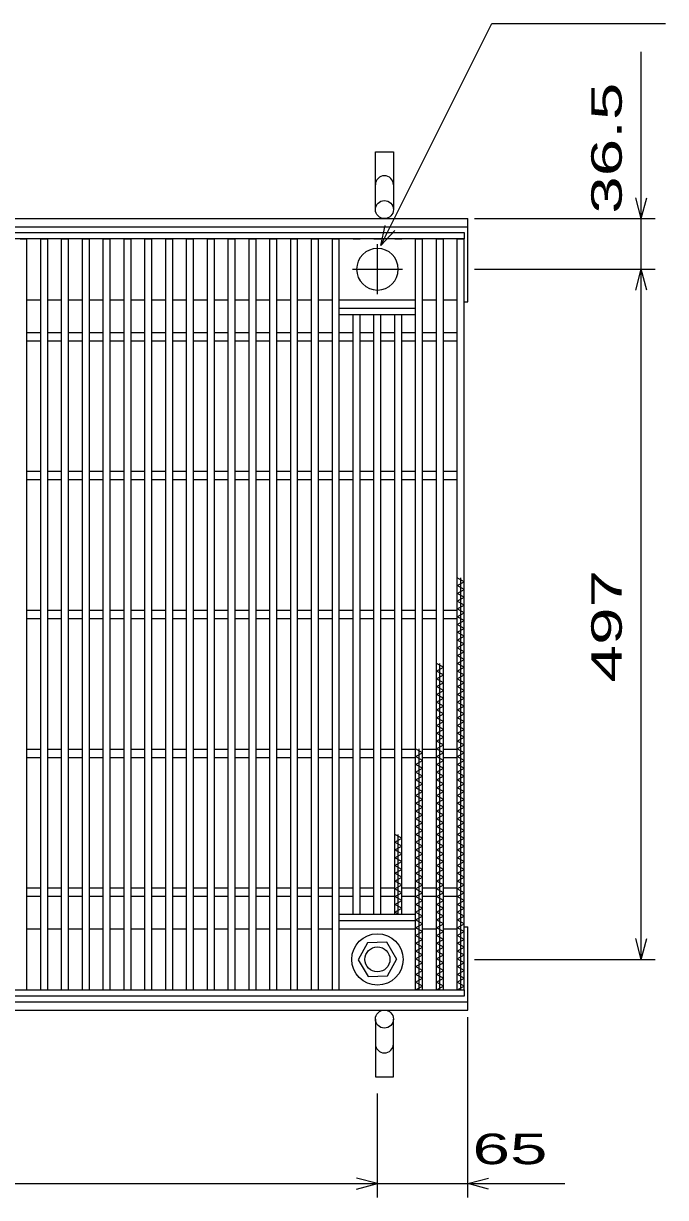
# Model space of a CAD drawing. Units: millimetres, scale not verified. Extents: x -1820 to 1731, y -1282 to 1054.
# Drawn here: x -670 to -208, y -271 to 574 of the extents above; entities that cross this region are included whole.
import ezdxf
from ezdxf.enums import TextEntityAlignment as Align

# ---------------------------------------------------------------- set-up
doc = ezdxf.new("R2010")
doc.units = ezdxf.units.MM
doc.header["$LTSCALE"] = 10
doc.linetypes.add('CHAIN', pattern=[18.5, 12, -1.5, 3.5, -1.5])
for name, color, linetype, lineweight in [('16', 3, 'Continuous', 25), ('19', 6, 'Continuous', 25), ('22', 4, 'Continuous', 25)]:
    doc.layers.add(name, color=color, linetype=linetype, lineweight=lineweight)
doc.styles.add('ベクトル', font='')
doc.styles.get('ベクトル').set_extended_font_data('ベクトル')

msp = doc.modelspace()

# ---------------------------------------------------------------- linework, layer by layer
at = {"layer": '16'}
for p, q in [((-1348, 424), (-353, 424)), ((-353, 424), (-353, 419.5)), ((-353, 419.5), (-1348, 419.5)), ((-673, 419.5), (-668, 419.5)), ((-668, -121.5), (-668, 419.5)), ((-658, -121.5), (-658, 419.5)), ((-658, 419.5), (-653, 419.5)), ((-653, -121.5), (-653, 419.5)), ((-643, -121.5), (-643, 419.5)), ((-643, 419.5), (-638, 419.5)), ((-638, -121.5), (-638, 419.5)), ((-628, -121.5), (-628, 419.5)), ((-628, 419.5), (-623, 419.5)), ((-623, -121.5), (-623, 419.5)), ((-613, -121.5), (-613, 419.5)), ((-613, 419.5), (-608, 419.5)), ((-608, -121.5), (-608, 419.5)), ((-598, -121.5), (-598, 419.5)), ((-598, 419.5), (-593, 419.5)), ((-593, -121.5), (-593, 419.5)), ((-583, -121.5), (-583, 419.5)), ((-583, 419.5), (-578, 419.5)), ((-578, -121.5), (-578, 419.5)), ((-568, -121.5), (-568, 419.5)), ((-568, 419.5), (-563, 419.5)), ((-563, -121.5), (-563, 419.5)), ((-553, -121.5), (-553, 419.5)), ((-553, 419.5), (-548, 419.5)), ((-548, -121.5), (-548, 419.5)), ((-538, -121.5), (-538, 419.5)), ((-538, 419.5), (-533, 419.5)), ((-533, -121.5), (-533, 419.5)), ((-523, -121.5), (-523, 419.5)), ((-523, 419.5), (-518, 419.5)), ((-518, -121.5), (-518, 419.5)), ((-508, -121.5), (-508, 419.5)), ((-508, 419.5), (-503, 419.5)), ((-503, -121.5), (-503, 419.5)), ((-493, -121.5), (-493, 419.5)), ((-493, 419.5), (-488, 419.5)), ((-488, -121.5), (-488, 419.5)), ((-478, -121.5), (-478, 419.5)), ((-478, 419.5), (-473, 419.5)), ((-473, -121.5), (-473, 419.5)), ((-463, -121.5), (-463, 419.5)), ((-463, 419.5), (-458, 419.5)), ((-458, -121.5), (-458, 419.5)), ((-448, -121.5), (-448, 419.5)), ((-448, 419.5), (-443, 419.5)), ((-443, -121.5), (-443, 419.5)), ((-433, 419.5), (-428, 419.5)), ((-418, 419.5), (-413, 419.5)), ((-403, 419.5), (-398, 419.5)), ((-388, -121.5), (-388, 419.5)), ((-388, 419.5), (-383, 419.5)), ((-383, -121.5), (-383, 419.5)), ((-373, -121.5), (-373, 419.5)), ((-373, 419.5), (-368, 419.5)), ((-368, -121.5), (-368, 419.5)), ((-358, -121.5), (-358, 419.5)), ((-358, 419.5), (-353, 419.5)), ((-353, -121.5), (-353, 419.5)), ((-668, 375.5), (-658, 375.5)), ((-653, 375.5), (-643, 375.5)), ((-638, 375.5), (-628, 375.5)), ((-623, 375.5), (-613, 375.5)), ((-608, 375.5), (-598, 375.5)), ((-593, 375.5), (-583, 375.5)), ((-578, 375.5), (-568, 375.5)), ((-563, 375.5), (-553, 375.5)), ((-548, 375.5), (-538, 375.5)), ((-533, 375.5), (-523, 375.5)), ((-518, 375.5), (-508, 375.5)), ((-503, 375.5), (-493, 375.5)), ((-488, 375.5), (-478, 375.5)), ((-473, 375.5), (-463, 375.5)), ((-458, 375.5), (-448, 375.5)), ((-443, 375.5), (-388, 375.5)), ((-383, 375.5), (-373, 375.5)), ((-368, 375.5), (-358, 375.5)), ((-443, 369.5), (-388, 369.5)), ((-443, 365), (-443, 369.5)), ((-443, 365), (-388, 365)), ((-433, -67), (-433, 365)), ((-428, -67), (-428, 365)), ((-418, -67), (-418, 365)), ((-413, -67), (-413, 365)), ((-403, -67), (-403, 365)), ((-398, -67), (-398, 365)), ((-388, 365), (-388, 369.5)), ((-668, 352), (-658, 352)), ((-653, 352), (-643, 352)), ((-638, 352), (-628, 352)), ((-623, 352), (-613, 352)), ((-608, 352), (-598, 352)), ((-593, 352), (-583, 352)), ((-578, 352), (-568, 352)), ((-563, 352), (-553, 352)), ((-548, 352), (-538, 352)), ((-533, 352), (-523, 352)), ((-518, 352), (-508, 352)), ((-503, 352), (-493, 352)), ((-488, 352), (-478, 352)), ((-473, 352), (-463, 352)), ((-458, 352), (-448, 352)), ((-443, 352), (-433, 352)), ((-428, 352), (-418, 352)), ((-413, 352), (-403, 352)), ((-398, 352), (-388, 352)), ((-383, 352), (-373, 352)), ((-368, 352), (-358, 352)), ((-668, 346), (-658, 346)), ((-653, 346), (-643, 346)), ((-638, 346), (-628, 346)), ((-623, 346), (-613, 346)), ((-608, 346), (-598, 346)), ((-593, 346), (-583, 346)), ((-578, 346), (-568, 346)), ((-563, 346), (-553, 346)), ((-548, 346), (-538, 346)), ((-533, 346), (-523, 346)), ((-518, 346), (-508, 346)), ((-503, 346), (-493, 346)), ((-488, 346), (-478, 346)), ((-473, 346), (-463, 346)), ((-458, 346), (-448, 346)), ((-443, 346), (-433, 346)), ((-428, 346), (-418, 346)), ((-413, 346), (-403, 346)), ((-398, 346), (-388, 346)), ((-383, 346), (-373, 346)), ((-368, 346), (-358, 346)), ((-668, 252), (-658, 252)), ((-668, 246), (-658, 246)), ((-653, 252), (-643, 252)), ((-653, 246), (-643, 246)), ((-638, 252), (-628, 252)), ((-638, 246), (-628, 246)), ((-623, 252), (-613, 252)), ((-623, 246), (-613, 246)), ((-608, 252), (-598, 252)), ((-608, 246), (-598, 246)), ((-593, 252), (-583, 252)), ((-593, 246), (-583, 246)), ((-578, 252), (-568, 252)), ((-578, 246), (-568, 246)), ((-563, 252), (-553, 252)), ((-563, 246), (-553, 246)), ((-548, 252), (-538, 252)), ((-548, 246), (-538, 246)), ((-533, 252), (-523, 252)), ((-533, 246), (-523, 246)), ((-518, 252), (-508, 252)), ((-518, 246), (-508, 246)), ((-503, 252), (-493, 252)), ((-503, 246), (-493, 246)), ((-488, 252), (-478, 252)), ((-488, 246), (-478, 246)), ((-473, 252), (-463, 252)), ((-473, 246), (-463, 246)), ((-458, 252), (-448, 252)), ((-458, 246), (-448, 246)), ((-443, 252), (-433, 252)), ((-443, 246), (-433, 246)), ((-428, 252), (-418, 252)), ((-428, 246), (-418, 246)), ((-413, 252), (-403, 252)), ((-413, 246), (-403, 246)), ((-398, 252), (-388, 252)), ((-398, 246), (-388, 246)), ((-383, 252), (-373, 252)), ((-383, 246), (-373, 246)), ((-368, 252), (-358, 252)), ((-368, 246), (-358, 246)), ((-353, 172.5), (-358, 175.3)), ((-358, 169.7), (-353, 172.5)), ((-353, 166.9), (-358, 169.7)), ((-355.5, -121.5), (-355.5, 175.3)), ((-358, 164.1), (-353, 166.9)), ((-353, 161.3), (-358, 164.1)), ((-358, 158.5), (-353, 161.3)), ((-353, 155.7), (-358, 158.5)), ((-358, 152.9), (-353, 155.7)), ((-353, 150.1), (-358, 152.9)), ((-668, 152), (-658, 152)), ((-668, 146), (-658, 146)), ((-653, 152), (-643, 152)), ((-653, 146), (-643, 146)), ((-638, 152), (-628, 152)), ((-638, 146), (-628, 146)), ((-623, 152), (-613, 152)), ((-623, 146), (-613, 146)), ((-608, 152), (-598, 152)), ((-608, 146), (-598, 146)), ((-593, 152), (-583, 152)), ((-593, 146), (-583, 146)), ((-578, 152), (-568, 152)), ((-578, 146), (-568, 146)), ((-563, 152), (-553, 152)), ((-563, 146), (-553, 146)), ((-548, 152), (-538, 152)), ((-548, 146), (-538, 146)), ((-533, 152), (-523, 152)), ((-533, 146), (-523, 146)), ((-518, 152), (-508, 152)), ((-518, 146), (-508, 146)), ((-503, 152), (-493, 152)), ((-503, 146), (-493, 146)), ((-488, 152), (-478, 152)), ((-488, 146), (-478, 146)), ((-473, 152), (-463, 152)), ((-473, 146), (-463, 146)), ((-458, 152), (-448, 152)), ((-458, 146), (-448, 146)), ((-443, 152), (-433, 152)), ((-443, 146), (-433, 146)), ((-428, 152), (-418, 152)), ((-428, 146), (-418, 146)), ((-413, 152), (-403, 152)), ((-413, 146), (-403, 146)), ((-398, 152), (-388, 152)), ((-398, 146), (-388, 146)), ((-383, 152), (-373, 152)), ((-383, 146), (-373, 146)), ((-368, 152), (-358, 152)), ((-368, 146), (-358, 146)), ((-358, 147.3), (-353, 150.1)), ((-353, 144.5), (-358, 147.3)), ((-358, 141.7), (-353, 144.5)), ((-353, 138.9), (-358, 141.7)), ((-358, 136.1), (-353, 138.9)), ((-353, 133.3), (-358, 136.1)), ((-358, 130.5), (-353, 133.3)), ((-353, 127.7), (-358, 130.5)), ((-358, 124.9), (-353, 127.7)), ((-353, 122.1), (-358, 124.9)), ((-358, 119.3), (-353, 122.1)), ((-353, 116.5), (-358, 119.3)), ((-368, 110.9), (-373, 113.7)), ((-373, 108.1), (-368, 110.9)), ((-370.5, -121.5), (-370.5, 113.7)), ((-358, 113.7), (-353, 116.5)), ((-353, 110.9), (-358, 113.7)), ((-358, 108.1), (-353, 110.9)), ((-368, 105.3), (-373, 108.1)), ((-373, 102.5), (-368, 105.3)), ((-368, 99.7), (-373, 102.5)), ((-353, 105.3), (-358, 108.1)), ((-358, 102.5), (-353, 105.3)), ((-353, 99.7), (-358, 102.5)), ((-373, 96.9), (-368, 99.7)), ((-368, 94.1), (-373, 96.9)), ((-373, 91.3), (-368, 94.1)), ((-358, 96.9), (-353, 99.7)), ((-353, 94.1), (-358, 96.9)), ((-358, 91.3), (-353, 94.1)), ((-368, 88.5), (-373, 91.3)), ((-373, 85.7), (-368, 88.5)), ((-368, 82.9), (-373, 85.7)), ((-353, 88.5), (-358, 91.3)), ((-358, 85.7), (-353, 88.5)), ((-353, 82.9), (-358, 85.7)), ((-373, 80.1), (-368, 82.9)), ((-368, 77.3), (-373, 80.1)), ((-373, 74.5), (-368, 77.3)), ((-358, 80.1), (-353, 82.9)), ((-353, 77.3), (-358, 80.1)), ((-358, 74.5), (-353, 77.3)), ((-368, 71.7), (-373, 74.5)), ((-373, 68.9), (-368, 71.7)), ((-368, 66.1), (-373, 68.9)), ((-353, 71.7), (-358, 74.5)), ((-358, 68.9), (-353, 71.7)), ((-353, 66.1), (-358, 68.9)), ((-373, 63.3), (-368, 66.1)), ((-368, 60.5), (-373, 63.3)), ((-373, 57.7), (-368, 60.5)), ((-358, 63.3), (-353, 66.1)), ((-353, 60.5), (-358, 63.3)), ((-358, 57.7), (-353, 60.5)), ((-668, 52), (-658, 52)), ((-653, 52), (-643, 52)), ((-638, 52), (-628, 52)), ((-623, 52), (-613, 52)), ((-608, 52), (-598, 52)), ((-593, 52), (-583, 52)), ((-578, 52), (-568, 52)), ((-563, 52), (-553, 52)), ((-548, 52), (-538, 52)), ((-533, 52), (-523, 52)), ((-518, 52), (-508, 52)), ((-503, 52), (-493, 52)), ((-488, 52), (-478, 52)), ((-473, 52), (-463, 52)), ((-458, 52), (-448, 52)), ((-443, 52), (-433, 52)), ((-428, 52), (-418, 52)), ((-413, 52), (-403, 52)), ((-398, 52), (-388, 52)), ((-383, 49.3), (-388, 52.1)), ((-385.5, -121.5), (-385.5, 52.1)), ((-383, 52), (-373, 52)), ((-368, 54.9), (-373, 57.7)), ((-373, 52.1), (-368, 54.9)), ((-368, 49.3), (-373, 52.1)), ((-368, 52), (-358, 52)), ((-353, 54.9), (-358, 57.7)), ((-358, 52.1), (-353, 54.9)), ((-353, 49.3), (-358, 52.1)), ((-668, 46), (-658, 46)), ((-653, 46), (-643, 46)), ((-638, 46), (-628, 46)), ((-623, 46), (-613, 46)), ((-608, 46), (-598, 46)), ((-593, 46), (-583, 46)), ((-578, 46), (-568, 46)), ((-563, 46), (-553, 46)), ((-548, 46), (-538, 46)), ((-533, 46), (-523, 46)), ((-518, 46), (-508, 46)), ((-503, 46), (-493, 46)), ((-488, 46), (-478, 46)), ((-473, 46), (-463, 46)), ((-458, 46), (-448, 46)), ((-443, 46), (-433, 46)), ((-428, 46), (-418, 46)), ((-413, 46), (-403, 46)), ((-398, 46), (-388, 46)), ((-388, 46.5), (-383, 49.3)), ((-383, 43.7), (-388, 46.5)), ((-388, 40.9), (-383, 43.7)), ((-383, 46), (-373, 46)), ((-373, 46.5), (-368, 49.3)), ((-368, 43.7), (-373, 46.5)), ((-373, 40.9), (-368, 43.7)), ((-368, 46), (-358, 46)), ((-358, 46.5), (-353, 49.3)), ((-353, 43.7), (-358, 46.5)), ((-358, 40.9), (-353, 43.7)), ((-383, 38.1), (-388, 40.9)), ((-388, 35.3), (-383, 38.1)), ((-383, 32.5), (-388, 35.3)), ((-368, 38.1), (-373, 40.9)), ((-373, 35.3), (-368, 38.1)), ((-368, 32.5), (-373, 35.3)), ((-353, 38.1), (-358, 40.9)), ((-358, 35.3), (-353, 38.1)), ((-353, 32.5), (-358, 35.3)), ((-388, 29.7), (-383, 32.5)), ((-383, 26.9), (-388, 29.7)), ((-388, 24.1), (-383, 26.9)), ((-373, 29.7), (-368, 32.5)), ((-368, 26.9), (-373, 29.7)), ((-373, 24.1), (-368, 26.9)), ((-358, 29.7), (-353, 32.5)), ((-353, 26.9), (-358, 29.7)), ((-358, 24.1), (-353, 26.9)), ((-383, 21.3), (-388, 24.1)), ((-388, 18.5), (-383, 21.3)), ((-383, 15.7), (-388, 18.5)), ((-368, 21.3), (-373, 24.1)), ((-373, 18.5), (-368, 21.3)), ((-368, 15.7), (-373, 18.5)), ((-353, 21.3), (-358, 24.1)), ((-358, 18.5), (-353, 21.3)), ((-353, 15.7), (-358, 18.5)), ((-388, 12.9), (-383, 15.7)), ((-383, 10.1), (-388, 12.9)), ((-388, 7.3), (-383, 10.1)), ((-373, 12.9), (-368, 15.7)), ((-368, 10.1), (-373, 12.9)), ((-373, 7.3), (-368, 10.1)), ((-358, 12.9), (-353, 15.7)), ((-353, 10.1), (-358, 12.9)), ((-358, 7.3), (-353, 10.1)), ((-383, 4.5), (-388, 7.3)), ((-388, 1.7), (-383, 4.5)), ((-383, -1.1), (-388, 1.7)), ((-368, 4.5), (-373, 7.3)), ((-373, 1.7), (-368, 4.5)), ((-368, -1.1), (-373, 1.7)), ((-353, 4.5), (-358, 7.3)), ((-358, 1.7), (-353, 4.5)), ((-353, -1.1), (-358, 1.7)), ((-388, -3.9), (-383, -1.1)), ((-383, -6.7), (-388, -3.9)), ((-388, -9.5), (-383, -6.7)), ((-373, -3.9), (-368, -1.1)), ((-368, -6.7), (-373, -3.9)), ((-373, -9.5), (-368, -6.7)), ((-358, -3.9), (-353, -1.1)), ((-353, -6.7), (-358, -3.9)), ((-358, -9.5), (-353, -6.7)), ((-398, -12.3), (-403, -9.5)), ((-403, -15.1), (-398, -12.3)), ((-398, -17.9), (-403, -15.1)), ((-400.5, -67), (-400.5, -9.5)), ((-383, -12.3), (-388, -9.5)), ((-388, -15.1), (-383, -12.3)), ((-383, -17.9), (-388, -15.1)), ((-368, -12.3), (-373, -9.5)), ((-373, -15.1), (-368, -12.3)), ((-368, -17.9), (-373, -15.1)), ((-353, -12.3), (-358, -9.5)), ((-358, -15.1), (-353, -12.3)), ((-353, -17.9), (-358, -15.1)), ((-403, -20.7), (-398, -17.9)), ((-398, -23.5), (-403, -20.7)), ((-403, -26.3), (-398, -23.5)), ((-388, -20.7), (-383, -17.9)), ((-383, -23.5), (-388, -20.7)), ((-388, -26.3), (-383, -23.5)), ((-373, -20.7), (-368, -17.9)), ((-368, -23.5), (-373, -20.7)), ((-373, -26.3), (-368, -23.5)), ((-358, -20.7), (-353, -17.9)), ((-353, -23.5), (-358, -20.7)), ((-358, -26.3), (-353, -23.5)), ((-398, -29.1), (-403, -26.3)), ((-403, -31.9), (-398, -29.1)), ((-398, -34.7), (-403, -31.9)), ((-383, -29.1), (-388, -26.3)), ((-388, -31.9), (-383, -29.1)), ((-383, -34.7), (-388, -31.9)), ((-368, -29.1), (-373, -26.3)), ((-373, -31.9), (-368, -29.1)), ((-368, -34.7), (-373, -31.9)), ((-353, -29.1), (-358, -26.3)), ((-358, -31.9), (-353, -29.1)), ((-353, -34.7), (-358, -31.9)), ((-403, -37.5), (-398, -34.7)), ((-398, -40.3), (-403, -37.5)), ((-403, -43.1), (-398, -40.3)), ((-388, -37.5), (-383, -34.7)), ((-383, -40.3), (-388, -37.5)), ((-388, -43.1), (-383, -40.3)), ((-373, -37.5), (-368, -34.7)), ((-368, -40.3), (-373, -37.5)), ((-373, -43.1), (-368, -40.3)), ((-358, -37.5), (-353, -34.7)), ((-353, -40.3), (-358, -37.5)), ((-358, -43.1), (-353, -40.3)), ((-668, -48), (-658, -48)), ((-653, -48), (-643, -48)), ((-638, -48), (-628, -48)), ((-623, -48), (-613, -48)), ((-608, -48), (-598, -48)), ((-593, -48), (-583, -48)), ((-578, -48), (-568, -48)), ((-563, -48), (-553, -48)), ((-548, -48), (-538, -48)), ((-533, -48), (-523, -48)), ((-518, -48), (-508, -48)), ((-503, -48), (-493, -48)), ((-488, -48), (-478, -48)), ((-473, -48), (-463, -48)), ((-458, -48), (-448, -48)), ((-443, -48), (-433, -48)), ((-428, -48), (-418, -48)), ((-413, -48), (-403, -48)), ((-398, -45.9), (-403, -43.1)), ((-403, -48.7), (-398, -45.9)), ((-398, -51.5), (-403, -48.7)), ((-398, -48), (-388, -48)), ((-383, -45.9), (-388, -43.1)), ((-388, -48.7), (-383, -45.9)), ((-383, -51.5), (-388, -48.7)), ((-383, -48), (-373, -48)), ((-368, -45.9), (-373, -43.1)), ((-373, -48.7), (-368, -45.9)), ((-368, -51.5), (-373, -48.7)), ((-368, -48), (-358, -48)), ((-353, -45.9), (-358, -43.1)), ((-358, -48.7), (-353, -45.9)), ((-353, -51.5), (-358, -48.7)), ((-668, -54), (-658, -54)), ((-653, -54), (-643, -54)), ((-638, -54), (-628, -54)), ((-623, -54), (-613, -54)), ((-608, -54), (-598, -54)), ((-593, -54), (-583, -54)), ((-578, -54), (-568, -54)), ((-563, -54), (-553, -54)), ((-548, -54), (-538, -54)), ((-533, -54), (-523, -54)), ((-518, -54), (-508, -54)), ((-503, -54), (-493, -54)), ((-488, -54), (-478, -54)), ((-473, -54), (-463, -54)), ((-458, -54), (-448, -54)), ((-443, -54), (-433, -54)), ((-428, -54), (-418, -54)), ((-413, -54), (-403, -54)), ((-403, -54.3), (-398, -51.5)), ((-398, -57.1), (-403, -54.3)), ((-403, -59.9), (-398, -57.1)), ((-398, -54), (-388, -54)), ((-388, -54.3), (-383, -51.5)), ((-383, -57.1), (-388, -54.3)), ((-388, -59.9), (-383, -57.1)), ((-383, -54), (-373, -54)), ((-373, -54.3), (-368, -51.5)), ((-368, -57.1), (-373, -54.3)), ((-373, -59.9), (-368, -57.1)), ((-368, -54), (-358, -54)), ((-358, -54.3), (-353, -51.5)), ((-353, -57.1), (-358, -54.3)), ((-358, -59.9), (-353, -57.1)), ((-443, -67), (-388, -67)), ((-443, -71.5), (-443, -67)), ((-398, -62.7), (-403, -59.9)), ((-403, -65.5), (-398, -62.7)), ((-400.32, -67), (-403, -65.5)), ((-383, -62.7), (-388, -59.9)), ((-388, -65.5), (-383, -62.7)), ((-383, -68.3), (-388, -65.5)), ((-388, -71.5), (-388, -67)), ((-368, -62.7), (-373, -59.9)), ((-373, -65.5), (-368, -62.7)), ((-368, -68.3), (-373, -65.5)), ((-353, -62.7), (-358, -59.9)), ((-358, -65.5), (-353, -62.7)), ((-353, -68.3), (-358, -65.5)), ((-443, -71.5), (-388, -71.5)), ((-388, -71.1), (-383, -68.3)), ((-383, -73.9), (-388, -71.1)), ((-388, -76.7), (-383, -73.9)), ((-373, -71.1), (-368, -68.3)), ((-368, -73.9), (-373, -71.1)), ((-373, -76.7), (-368, -73.9)), ((-358, -71.1), (-353, -68.3)), ((-353, -73.9), (-358, -71.1)), ((-358, -76.7), (-353, -73.9)), ((-668, -77.5), (-658, -77.5)), ((-653, -77.5), (-643, -77.5)), ((-638, -77.5), (-628, -77.5)), ((-623, -77.5), (-613, -77.5)), ((-608, -77.5), (-598, -77.5)), ((-593, -77.5), (-583, -77.5)), ((-578, -77.5), (-568, -77.5)), ((-563, -77.5), (-553, -77.5)), ((-548, -77.5), (-538, -77.5)), ((-533, -77.5), (-523, -77.5)), ((-518, -77.5), (-508, -77.5)), ((-503, -77.5), (-493, -77.5)), ((-488, -77.5), (-478, -77.5)), ((-473, -77.5), (-463, -77.5)), ((-458, -77.5), (-448, -77.5)), ((-443, -77.5), (-388, -77.5)), ((-383, -79.5), (-388, -76.7)), ((-388, -82.3), (-383, -79.5)), ((-383, -85.1), (-388, -82.3)), ((-383, -77.5), (-373, -77.5)), ((-368, -79.5), (-373, -76.7)), ((-373, -82.3), (-368, -79.5)), ((-368, -85.1), (-373, -82.3)), ((-368, -77.5), (-358, -77.5)), ((-353, -79.5), (-358, -76.7)), ((-358, -82.3), (-353, -79.5)), ((-353, -85.1), (-358, -82.3)), ((-422.79, -87.55), (-429.5, -99.84)), ((-408.8, -87.21), (-422.79, -87.55)), ((-401.5, -99.5), (-408.8, -87.21)), ((-388, -87.9), (-383, -85.1)), ((-383, -90.7), (-388, -87.9)), ((-388, -93.5), (-383, -90.7)), ((-373, -87.9), (-368, -85.1)), ((-368, -90.7), (-373, -87.9)), ((-373, -93.5), (-368, -90.7)), ((-358, -87.9), (-353, -85.1)), ((-353, -90.7), (-358, -87.9)), ((-358, -93.5), (-353, -90.7)), ((-429.5, -99.84), (-422.2, -111.79)), ((-408.21, -111.45), (-401.5, -99.16)), ((-383, -96.3), (-388, -93.5)), ((-388, -99.1), (-383, -96.3)), ((-383, -101.9), (-388, -99.1)), ((-368, -96.3), (-373, -93.5)), ((-373, -99.1), (-368, -96.3)), ((-368, -101.9), (-373, -99.1)), ((-353, -96.3), (-358, -93.5)), ((-358, -99.1), (-353, -96.3)), ((-353, -101.9), (-358, -99.1)), ((-388, -104.7), (-383, -101.9)), ((-383, -107.5), (-388, -104.7)), ((-388, -110.3), (-383, -107.5)), ((-373, -104.7), (-368, -101.9)), ((-368, -107.5), (-373, -104.7)), ((-373, -110.3), (-368, -107.5)), ((-358, -104.7), (-353, -101.9)), ((-353, -107.5), (-358, -104.7)), ((-358, -110.3), (-353, -107.5)), ((-422.2, -111.79), (-408.21, -111.45)), ((-383, -113.1), (-388, -110.3)), ((-388, -115.9), (-383, -113.1)), ((-383, -118.7), (-388, -115.9)), ((-368, -113.1), (-373, -110.3)), ((-373, -115.9), (-368, -113.1)), ((-368, -118.7), (-373, -115.9)), ((-353, -113.1), (-358, -110.3)), ((-358, -115.9), (-353, -113.1)), ((-353, -118.7), (-358, -115.9)), ((-1348, -121.5), (-353, -121.5)), ((-353, -126), (-1348, -126)), ((-673, -121.5), (-668, -121.5)), ((-658, -121.5), (-653, -121.5)), ((-643, -121.5), (-638, -121.5)), ((-628, -121.5), (-623, -121.5)), ((-613, -121.5), (-608, -121.5)), ((-598, -121.5), (-593, -121.5)), ((-583, -121.5), (-578, -121.5)), ((-568, -121.5), (-563, -121.5)), ((-553, -121.5), (-548, -121.5)), ((-538, -121.5), (-533, -121.5)), ((-523, -121.5), (-518, -121.5)), ((-508, -121.5), (-503, -121.5)), ((-493, -121.5), (-488, -121.5)), ((-478, -121.5), (-473, -121.5)), ((-463, -121.5), (-458, -121.5)), ((-448, -121.5), (-443, -121.5)), ((-433, -121.5), (-428, -121.5)), ((-418, -121.5), (-413, -121.5)), ((-403, -121.5), (-398, -121.5)), ((-388, -121.5), (-383, -118.7)), ((-388, -121.5), (-383, -121.5)), ((-373, -121.5), (-368, -118.7)), ((-373, -121.5), (-368, -121.5)), ((-358, -121.5), (-353, -118.7)), ((-358, -121.5), (-353, -121.5)), ((-353, -121.5), (-353, -126))]:
    msp.add_line(p, q, dxfattribs=at)
at = {"layer": '16', "linetype": 'CHAIN'}
for p, q in [((-415.5, 379.5), (-415.5, 415.5)), ((-433.5, 397.5), (-397.5, 397.5))]:
    msp.add_line(p, q, dxfattribs=at)
at = {"layer": '16'}
for radius in [18.5, 9]:
    msp.add_circle((-415.5, -99.5), radius, dxfattribs=at)
for start, end in [(90, 270), (270, 90)]:
    msp.add_arc((-415.5, 397.5), 15, start, end, dxfattribs=at)
at = {"layer": '19'}
for p, q in [((-417, 440.5), (-417, 482.12)), ((-417, 482.12), (-404, 482.12)), ((-404, 482.12), (-404, 440.5)), ((-1350.5, 434), (-350.5, 434)), ((-350.5, 374), (-350.5, 434)), ((-1350.5, 428), (-350.5, 428)), ((-353, 374), (-350.5, 374)), ((-353, -76), (-350.5, -76)), ((-350.5, -136), (-350.5, -76)), ((-1350.5, -130), (-350.5, -130)), ((-1350.5, -136), (-350.5, -136)), ((-417, -142.5), (-417, -184.12)), ((-404, -184.12), (-404, -142.5)), ((-417, -184.12), (-404, -184.12))]:
    msp.add_line(p, q, dxfattribs=at)
for centre in [(-410.5, 440.5), (-410.5, -142.5)]:
    msp.add_circle(centre, 6.5, dxfattribs=at)
for centre, start, end in [((-410.5, 458.34), 0, 180), ((-410.5, -160.34), 180, 0)]:
    msp.add_arc(centre, 6.5, start, end, dxfattribs=at)
at = {"layer": '22'}
for p, q in [((-413, 414.5), (-333, 574.5)), ((-333, 574.5), (-208, 574.5)), ((-225.5, 434), (-225.5, 554)), ((-225.5, 434), (-229.5, 449)), ((-225.5, 434), (-221.5, 449)), ((-345.5, 434), (-215.5, 434)), ((-225.5, 397.5), (-225.5, 434)), ((-413, 414.5), (-410, 429.1)), ((-413, 414.5), (-403, 425.5)), ((-345.5, 397.5), (-215.5, 397.5)), ((-229.5, 382.5), (-225.5, 397.5)), ((-221.5, 382.5), (-225.5, 397.5)), ((-225.5, -99.5), (-225.5, 397.5)), ((-225.5, -99.5), (-229.5, -84.5)), ((-225.5, -99.5), (-221.5, -84.5)), ((-345.5, -99.5), (-215.5, -99.5)), ((-350.5, -271), (-350.5, -141)), ((-415.5, -271), (-415.5, -196)), ((-1285.5, -261), (-415.5, -261)), ((-415.5, -261), (-430.5, -257)), ((-430.5, -265), (-415.5, -261)), ((-415.5, -261), (-350.5, -261)), ((-350.5, -261), (-335.5, -257)), ((-335.5, -265), (-350.5, -261)), ((-350.5, -261), (-280.5, -261))]:
    msp.add_line(p, q, dxfattribs=at)

# ---------------------------------------------------------------- texts
at = {"layer": '22', "color": 2, "style": 'ベクトル', "width": 1.65}
for s, p in [(' 36.5 ', (-250.5, 424)), (' 497 ', (-250.5, 86.5))]:
    msp.add_text(s, height=21.99, rotation=90, dxfattribs=at).set_placement(p, align=Align.MIDDLE_LEFT)
msp.add_text(' 65 ', height=21.99, dxfattribs=at).set_placement((-360.5, -236), align=Align.MIDDLE_LEFT)

doc.saveas('drawing.dxf')
